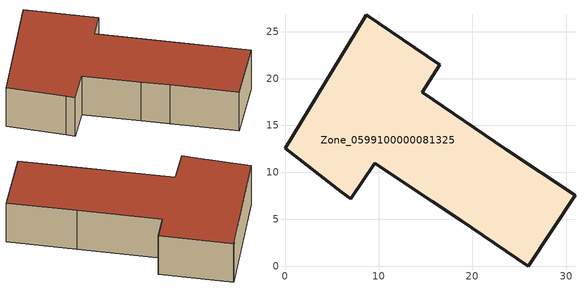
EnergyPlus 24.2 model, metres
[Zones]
Zone_0599100000081325
 floor ground (C_G): 9.57,10.99 7.01,7.18 6.07,7.88 0,12.56 8.46,26.45 8.69,26.79 16.5,21.48 14.66,18.55 23.57,12.49 30.94,7.55 25.97,0 18.76,4.87 15.75,6.84 z1.19
 wall outside (C_F): 30.94,7.55 23.57,12.49 14.66,18.55 16.5,21.48 8.69,26.79 8.46,26.45 0,12.56 6.07,7.88 7.01,7.18 9.57,10.99 15.75,6.84 18.76,4.87 25.97,0 30.94,7.55 z1.19:7.07
 roof outside (C_R): 25.97,0 30.94,7.55 23.57,12.49 14.66,18.55 16.5,21.48 8.69,26.79 8.46,26.45 0,12.56 6.07,7.88 7.01,7.18 9.57,10.99 15.75,6.84 18.76,4.87 z7.07
[BUILDING]
Pand.0599100000081325: North Axis=0; Terrain=City; Loads Convergence Tolerance Value=0.04; Temperature Convergence Tolerance Value=0.4; Solar Distribution=FullExterior; Maximum Number of Warmup Days=25; Minimum Number of Warmup Days=1
[Site:Location]
Rotterdam.The.Hague.AP_ZH_NLD Design_Conditions: Latitude=51.96; Longitude=4.45; Time Zone=1; Elevation=-4.5
[SITE:GROUNDTEMPERATURE:BUILDINGSURFACE]
18, 18, 18, 18, 18, 18, 18, 18, 18, 18, 18, 18
[MATERIAL] Thermal Absorptance=0.9; Solar Absorptance=0.7; Visible Absorptance=0.7
Name | Roughness | Thickness | Conductivity | Density | Specific Heat
G.D.1965 | MediumSmooth | 0.15 | 1 | 540 | 1210
F.D.1965 | Rough | 0.3 | 0.857143 | 1920 | 840
R.D.1965 | MediumRough | 0.2 | 0.08 | 1500 | 1000
[CONSTRUCTION]
C_G: G.D.1965
C_F: F.D.1965
C_R: R.D.1965
[ZONE]
Zone_0599100000081325: Type=1; Multiplier=1; Ceiling Height=Autocalculate; Volume=Autocalculate; Floor Area=autocalculate; Part of Total Floor Area=Yes
[ZONEINFILTRATION:DESIGNFLOWRATE]
Infil_Zone_0599100000081325: Zone or ZoneList or Space or SpaceList=Zone_0599100000081325; Schedule=AlwaysOn; Design Flow Rate Calculation Method=Flow/Area; Flow Rate per Floor Area=0.0042; Constant Term Coefficient=1; Temperature Term Coefficient=0; Velocity Term Coefficient=0; Velocity Squared Term Coefficient=0
[HVACTEMPLATE:ZONE:IDEALLOADSAIRSYSTEM]
Zone_0599100000081325: Maximum Heating Supply Air Temperature=50; Minimum Cooling Supply Air Temperature=13; Maximum Heating Supply Air Humidity Ratio=0.0156; Minimum Cooling Supply Air Humidity Ratio=0.0077; Heating Limit=NoLimit; Cooling Limit=NoLimit; Dehumidification Control Type=ConstantSensibleHeatRatio; Cooling Sensible Heat Ratio=0.7; Dehumidification Setpoint=60; Humidification Control Type=None; Humidification Setpoint=30; Outdoor Air Method=None; Outdoor Air Flow Rate per Person=0.00944; Outdoor Air Flow Rate per Zone Floor Area=0; Outdoor Air Flow Rate per Zone=0; Demand Controlled Ventilation Type=None; Outdoor Air Economizer Type=NoEconomizer; Heat Recovery Type=None; Sensible Heat Recovery Effectiveness=0.7; Latent Heat Recovery Effectiveness=0.65
[ZONECONTROL:THERMOSTAT]
ThermostatControl_Zone_0599100000081325: Zone or ZoneList=Zone_0599100000081325; Control Type Schedule=DualSetpointControlType; Control 1=Thermostat_Zone_0599100000081325; Temperature Difference Between Cutout And Setpoint=0
[THERMOSTATSETPOINT:DUALSETPOINT]
Thermostat_Zone_0599100000081325: Heating Setpoint Temperature Schedule=HeatingSetpoint_Zone_0599100000081325; Cooling Setpoint Temperature Schedule=CoolingSetpoint_Zone_0599100000081325
[SCHEDULE:COMPACT]
HeatingSetpoint_Zone_0599100000081325: Through: 12/31, For: AllDays, Until: 24:00, 21
CoolingSetpoint_Zone_0599100000081325: Through: 12/31, For: AllDays, Until: 24:00, 24
DualSetpointControlType: Through: 12/31, For: AllDays, Until: 24:00, 4
AlwaysOn: Through: 12/31, For: AllDays, Until: 24:00, 1
